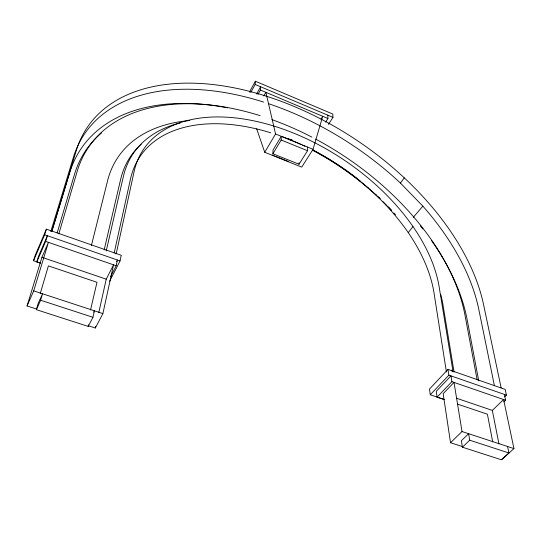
<?xml version="1.0" encoding="UTF-8"?>
<svg xmlns="http://www.w3.org/2000/svg" width="541" height="541" viewBox="0 0 541 541"><rect width="100%" height="100%" fill="white"/><g stroke="black" fill="none" stroke-linecap="round" stroke-linejoin="round"><path stroke-width="0.81" d="M272.907 153.745L281.171 140.004L281.259 136.312L273.029 150.026L272.907 153.745L299.024 164.241L307.538 150.75L307.484 147.037M257.989 94.404L260.437 90.029L260.613 86.763L256.562 94.039M250.747 92.491L255.176 84.464L255.386 81.231L332.796 114.07L332.965 117.363L328.482 124.437M109.654 281.158L120.048 260.938L121.238 255.291L46.391 229.147L35.307 255.075L33.535 260.715L40.676 263.129M110.614 276.62L116.187 265.746L117.417 260.025L116.646 261.526M88.109 325.675L95.338 328.015L102.898 313.591L113.536 264.833L106.232 279.17L98.787 312.542M114.219 252.843L130.476 179.071A170.902 103.284 33.8 0 1 270.764 132.816M95.338 328.015L95.703 326.385M36.362 309.675L40.636 300.235L42.529 293.763L38.269 303.19L36.362 309.675L88.23 326.419L92.937 317.296L94.418 310.805L93.694 312.204M88.23 326.419L88.609 324.789M106.219 250.936L123.395 176.413A178.239 107.821 33.8 0 1 180.383 122.888M104.156 249.983L120.602 179.497A178.848 108.788 33.8 0 1 141.242 144.224M90.543 309.952L96.981 282.301L48.399 265.881L40.21 293.648M91.382 245.546L107.578 180.782A188.91 115.997 33.8 0 1 189.905 120.548M58.841 233.8L77.133 171.524A219.091 135.493 33.8 0 1 260.147 115.666M256.671 128.792L264.725 152.271L301.736 167.128L313.043 149.309L322.727 116.301L320.982 119.094M57.15 232.894L74.415 174.608A219.632 136.562 33.8 0 1 101.62 132.849M27.05 305.956L33.711 290.869L48.433 242.348L41.921 257.313L27.05 305.956L36.693 309.067M51.855 231.054L76.213 150.783A231.223 139.531 33.8 0 1 282.612 101.87A231.223 139.531 33.8 0 1 483.566 304.61L501.162 387.985M51.895 231.311L69.633 172.843A224.535 139.72 33.8 0 1 225.056 107.368M50.759 231.663L73.306 157.627A229.857 140.119 33.8 0 1 263.623 102.08M36.808 261.891L45.66 241.394L47.405 235.707L38.58 256.177L36.808 261.891L39.993 262.967M33.535 260.715L44.646 234.747L46.391 229.147M115.767 253.945L116.471 252.552L134.1 171.598A172.038 102.763 33.7 0 1 287.927 130.881A172.038 102.763 33.7 0 1 439.15 286.899L452.797 370.139M249.374 92.166L255.386 81.231M263.832 95.953L265.881 92.322L275.572 133.985L264.725 152.271M325.689 122.077L327.941 118.506L327.792 115.179M413.256 217.374L422.866 206.148L400.435 183.068L404.289 177.82M408.252 232.603L412.952 226.557M504.631 396.83L506.403 395.119L505.172 389.385L447.955 369.402L429.493 389.047L430.278 394.774L444.648 399.63M430.278 394.774L448.868 375.143L447.955 369.402M437.094 397.148L451.897 381.675L450.964 375.867L436.262 391.346L437.094 397.148L444.229 399.556M450.531 442.741L462.021 431.535L454.007 382.406L443.167 393.692L450.531 442.741L462.589 446.636M498.93 443.857L492.33 410.403L503.597 399.528L513.95 448.59L501.994 459.363M503.84 401.943L505.625 400.225L504.388 394.423M462.406 447.191L469.723 440.205L468.621 433.706L461.365 440.705L462.406 447.191L501.365 459.769L508.898 452.979L507.566 446.494M40.636 300.235L92.937 317.296M469.723 440.205L508.898 452.979M33.711 290.869L102.898 313.591M462.021 431.535L513.95 448.59M457.429 404.08L487.407 414.21L492.723 441.956M41.921 257.313L106.232 279.17M456.651 398.271L492.33 410.403M45.66 241.394L116.187 265.746M451.897 381.675L505.625 400.225M44.646 234.747L120.048 260.938M448.868 375.143L506.403 395.119M272.299 155.01L274.551 155.916M276.052 156.518L288.082 161.346M281.171 140.004L307.538 150.75M275.572 133.985L313.043 149.309M255.176 84.464L332.965 117.363M260.437 90.029L327.941 118.506M359.035 180.092L360.286 181.174M363.417 183.886L364.668 184.968M367.17 187.132L368.428 188.214M370.93 190.378L372.181 191.46M375.312 194.165L376.563 195.247M494.406 385.692L478.873 309.756A229.857 140.119 33.8 0 0 422.866 206.148M478.751 380.925L467.194 319.859A224.535 139.72 33.8 0 0 431.353 240.353M477.135 379.85L465.05 315.484A219.091 135.493 33.8 0 0 315.64 139.084M454.088 372.161L443.093 305.516A188.91 115.997 33.8 0 0 440.726 294.385M451.965 370.024L452.235 371.694M446.426 372.025L434.01 292.924A170.902 103.284 33.8 0 0 312.434 150.006M299.024 162.746L299.024 164.241M281.685 136.494A170.902 103.284 33.8 0 1 301.006 144.427M302.541 145.144A170.902 103.284 33.8 0 1 304.84 146.226M288.096 138.638A188.91 115.997 33.8 0 1 291.917 140.261M312.292 150.053A188.91 115.997 33.8 0 1 379.39 198.189M382.981 201.658A188.91 115.997 33.8 0 1 387.085 205.783M388.81 207.575A188.91 115.997 33.8 0 1 391.65 210.591M393.882 213.019A188.91 115.997 33.8 0 1 395.525 214.851M271.9 119.615A219.091 135.493 33.8 0 1 311.934 137.137M225.854 107.517A224.535 139.72 33.8 0 1 227.443 107.821M420.289 225.753A224.535 139.72 33.8 0 1 422.906 229.032M268.37 103.629A229.857 140.119 33.8 0 1 400.435 183.068M289.956 139.193A178.848 108.788 33.8 0 1 292.208 140.139M313.063 150.019A178.848 108.788 33.8 0 1 333.263 161.685M334.663 162.584A178.848 108.788 33.8 0 1 357.128 178.503M378.423 196.917A178.848 108.788 33.8 0 1 380.249 198.675M387.938 206.486A178.848 108.788 33.8 0 1 391.359 210.172"/></g></svg>
